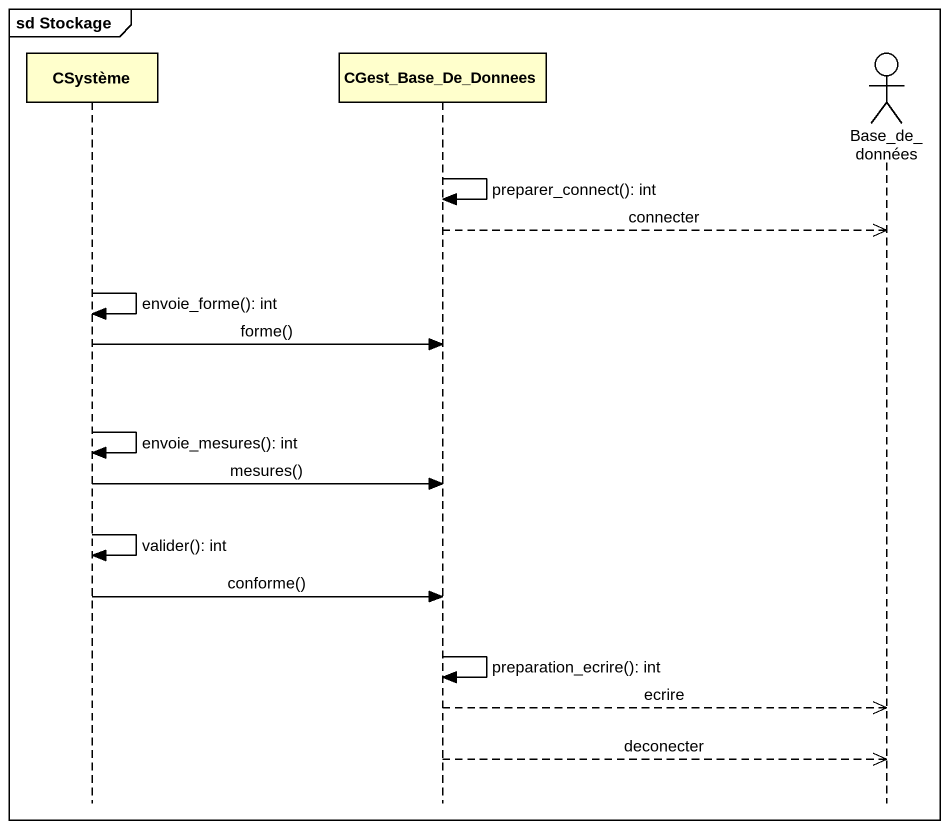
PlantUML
@startuml
mainframe sd Stockage
hide footbox
participant CSystème
participant CGest_Base_De_Donnees
actor Base_de_données

CGest_Base_De_Donnees -> CGest_Base_De_Donnees : preparer_connect(): int
CGest_Base_De_Donnees -->> Base_de_données : connecter
CSystème -> CSystème : envoie_forme(): int
CSystème -> CGest_Base_De_Donnees : forme()
CSystème -> CSystème : envoie_mesures(): int
CSystème -> CGest_Base_De_Donnees : mesures()
CSystème -> CSystème : valider(): int
CSystème -> CGest_Base_De_Donnees : conforme()
CGest_Base_De_Donnees -> CGest_Base_De_Donnees : preparation_ecrire(): int
CGest_Base_De_Donnees -->> Base_de_données : ecrire
CGest_Base_De_Donnees -->> Base_de_données : deconecter
@enduml
